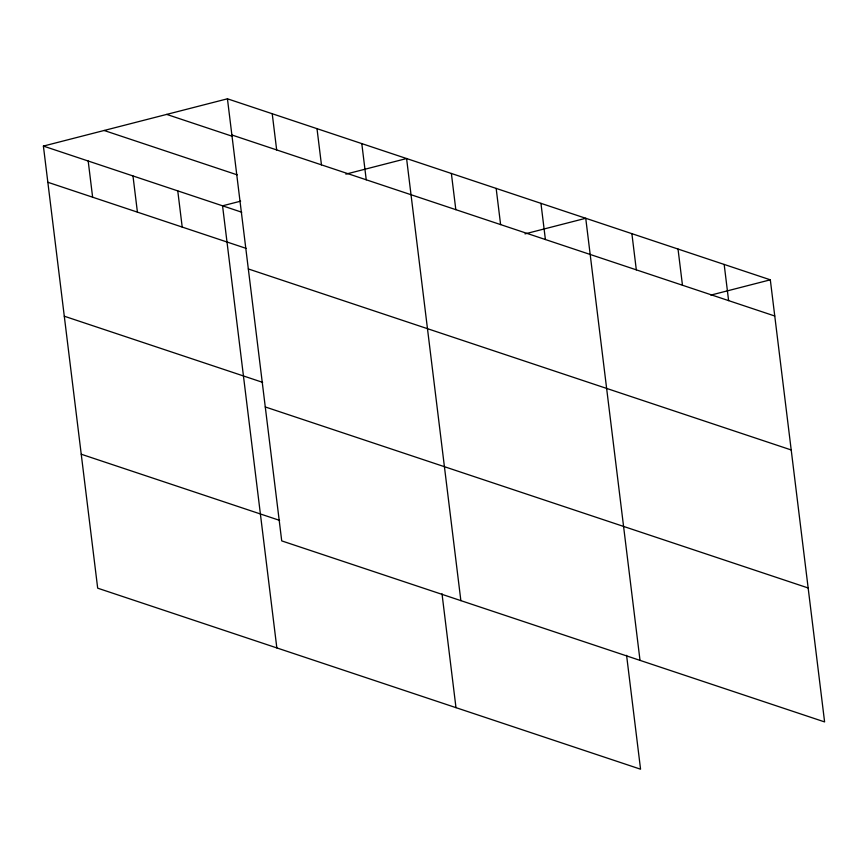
<?xml version="1.0" encoding="UTF-8"?>
<svg xmlns="http://www.w3.org/2000/svg" width="868" height="868" viewBox="0 0 868 868"><rect width="100%" height="100%" fill="white"/><g stroke="black" fill="none" stroke-linecap="round" stroke-linejoin="round"><path stroke-width="1.3" d="M626.587 655.34L640.562 769.2L97.683 588.178L43.4 146.084L227.438 98.8L770.317 279.821L824.6 721.916L281.72 540.894L227.438 98.8M240.642 201.17L222.555 205.814L276.838 647.908M345.855 174.142L406.582 158.54L460.865 600.634M525.01 233.883L585.737 218.28L640.02 660.374M710.881 295.098L770.317 279.821M231.875 134.985L774.755 316.006M166.699 114.402L231.962 136.167M104.127 130.482L237.214 174.859M43.4 146.084L241.749 212.215M47.838 182.269L246.186 248.4M248.324 268.939L791.204 449.96M64.286 316.212L262.635 382.354M265.272 406.951L808.151 587.972M81.234 454.224L279.583 520.366M724.172 264.436L728.61 300.621M678.027 249.051L682.465 285.236M631.882 233.666L636.32 269.85M540.948 203.34L545.397 239.525M496.16 188.41L500.608 224.595M451.371 173.47L455.819 209.655M442.007 593.788L455.982 707.648M361.793 143.611L366.242 179.795M317.004 128.67L321.453 164.855M272.226 113.741L276.664 149.925M177.766 190.884L182.204 227.069M132.978 175.954L137.415 212.139M88.189 161.014L92.626 197.199"/></g></svg>
